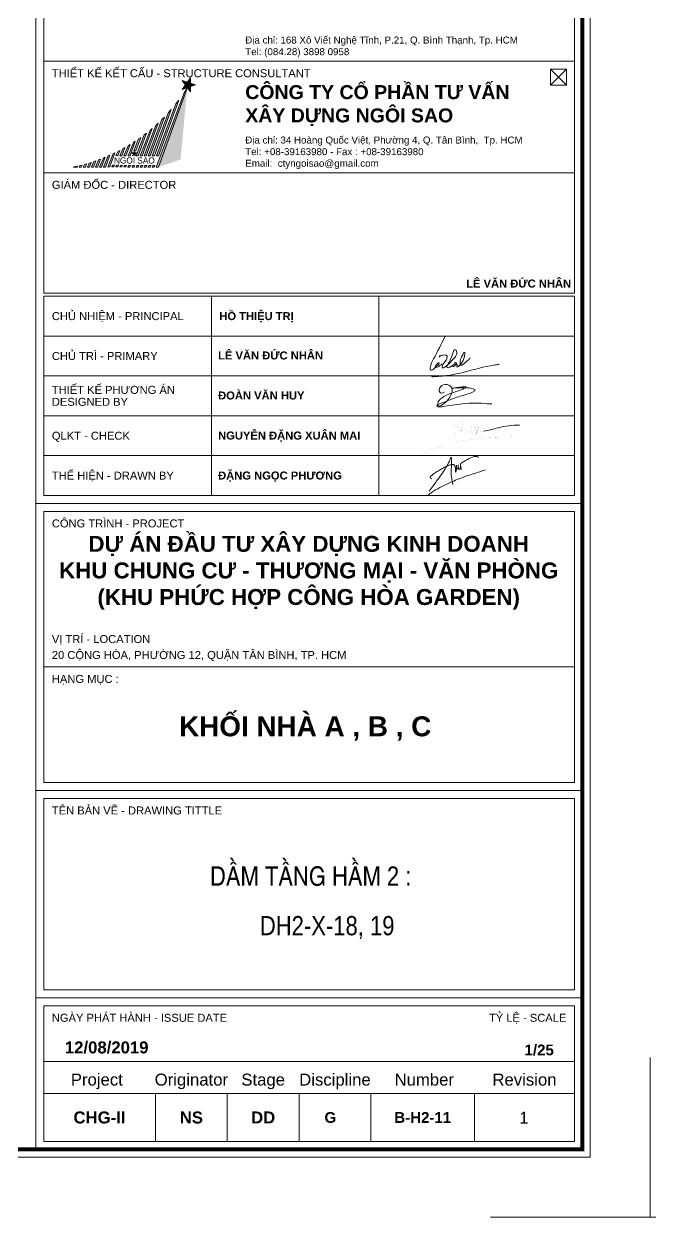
# Model space of a CAD drawing. Header units: millimetres. Extents: x 3014920 to 3563667, y -1638653 to -1356471.
# Drawn here: x 3254358 to 3258429, y -1601326 to -1593567 of the extents above; entities that cross this region are included whole.
import ezdxf
from ezdxf.enums import TextEntityAlignment as Align
from ezdxf.xclip import XClip

# ---------------------------------------------------------------- set-up
doc = ezdxf.new("R2010")
doc.units = ezdxf.units.MM
doc.header["$MEASUREMENT"] = 0
doc.header["$XCLIPFRAME"] = 0
doc.header["$PDMODE"] = 2
doc.linetypes.add('CENTER', pattern=[2, 1.25, -0.25, 0.25, -0.25])
doc.linetypes.add('HIDDEN', pattern=[0.375, 0.25, -0.125])
doc.layers.get('0').update_dxf_attribs({"lineweight": 9})
doc.layers.get('Defpoints').update_dxf_attribs({"color": 10, "lineweight": 0})
doc.layers.add('CHG_XX_Khung ten$0$A1 BORDER$0$DGIONG', color=7, linetype='Continuous', lineweight=13, true_color=0x29ffff)
doc.layers.add('CHG_XX_Khung ten$0$A1 BORDER$0$STICK', color=7, linetype='Continuous', lineweight=9, true_color=0xe60000)
for name, color, linetype, lineweight in [('CHG_XX_Khung ten$0$TEXT', 7, 'Continuous', 15), ('CHUNHO', 7, 'CENTER', 13), ('CHUTO', 51, 'Continuous', 15), ('CTHEP', 50, 'Continuous', 50), ('DBAO', 90, 'Continuous', 13), ('KTH', 154, 'Continuous', 9), ('Net khuat', 8, 'HIDDEN', 13)]:
    doc.layers.add(name, color=color, linetype=linetype, lineweight=lineweight)
doc.styles.add('ArialB', font='arialbd.ttf')
doc.styles.add('CHG_XX_Khung ten$0$A1 BORDER$0$ARIAL', font='arial.ttf')
doc.styles.add('CHG_XX_Khung ten$0$A1 BORDER$0$Arial - Bold', font='arialbd.ttf', dxfattribs={"height": 2.5})
doc.styles.add('CHG_XX_Khung ten$0$A1 BORDER$0$Star-AvoBold', font='VAVOB_0.TTF')
doc.styles.add('CHG_XX_Khung ten$0$arial', font='arial.ttf')
doc.styles.add('CHG_XX_Khung ten$0$Arial - Bold', font='arialbd.ttf')
doc.styles.add('CHG_XX_Khung ten$0$title block pccc$0$ARIAL', font='arial.ttf')
doc.styles.add('CHG_XX_Khung ten$0$title block pccc$0$Arial - Bold', font='arialbd.ttf', dxfattribs={"height": 2.5})
doc.styles.add('Star-HelCon', font='VHELVCN_0.TTF')
doc.styles.add('TTP-HelCon', font='VHELVCN_0.TTF')
doc.dimstyles.new('TTP-25', dxfattribs={"dimscale": 25, "dimtxt": 2.5, "dimasz": 1, "dimexe": 1, "dimexo": 1, "dimgap": 0.09, "dimtad": 0, "dimdec": 4, "dimrnd": 1, "dimzin": 9, "dimdsep": 46, "dimtxsty": 'TTP-HelCon', "dimblk": 'ARCHTICK', "dimcen": 0.09, "dimdle": 1.5, "dimclrd": 256, "dimclre": 256, "dimclrt": 7, "dimadec": 0, "dimazin": 0, "dimtfac": 1, "dimtdec": 4, "dimtmove": 0, "dimatfit": 3, "dimldrblk": 'ARCHTICK', "dimfxl": 1, "dimtvp": 1, "dimtolj": 1, "dimtzin": 0, "dimarcsym": 0})

# ---------------------------------------------------------------- blocks, each defined once
blk = doc.blocks.new('_ArchTick')
at = {"color": 0, "linetype": 'ByBlock', "const_width": 0.15}
blk.add_lwpolyline([(-0.5, -0.5), (0.5, 0.5)], dxfattribs=at)
blk = doc.blocks.new('*D1895')
at = {"layer": 'Defpoints', "color": 0, "transparency": 16777216}
for p in [(68896.2, -5053.9), (71946.5, -5053.9), (71946.5, -5229.7)]:
    blk.add_point(p, dxfattribs=at)
at = {"layer": 'KTH', "lineweight": -2, "transparency": 16777216}
for p, q in [((68896.2, -5078.9), (68896.2, -5254.7)), ((71946.5, -5078.9), (71946.5, -5254.7)), ((68858.7, -5229.7), (71984, -5229.7))]:
    blk.add_line(p, q, dxfattribs=at)
at = {"layer": 'KTH', "lineweight": -2, "transparency": 16777216, "xscale": 25, "yscale": 25, "zscale": 25, "rotation": 180}
blk.add_blockref('_ArchTick', (68896.2, -5229.7), dxfattribs=at)
at = {"layer": 'KTH', "lineweight": -2, "transparency": 16777216, "xscale": 25, "yscale": 25, "zscale": 25}
blk.add_blockref('_ArchTick', (71946.5, -5229.7), dxfattribs=at)
at = {"layer": 'KTH', "color": 7, "transparency": 16777216, "insert": (70421.4, -5159.8), "char_height": 62.5, "attachment_point": 5, "style": 'TTP-HelCon'}
blk.add_mtext('\\A1;4Þ14a300-3', dxfattribs=at)
blk = doc.blocks.new('*D1897')
at = {"layer": 'Defpoints', "color": 0, "transparency": 16777216}
for p in [(67896.2, -3920.2), (67896.2, -4194.2), (72946.5, -4194.2)]:
    blk.add_point(p, dxfattribs=at)
at = {"layer": 'KTH', "lineweight": -2, "transparency": 16777216}
for p, q in [((72984, -3920.2), (67858.7, -3920.2)), ((67896.2, -4169.2), (67896.2, -3895.2)), ((72946.5, -4169.2), (72946.5, -3895.2))]:
    blk.add_line(p, q, dxfattribs=at)
at = {"layer": 'KTH', "lineweight": -2, "transparency": 16777216, "xscale": 25, "yscale": 25, "zscale": 25, "rotation": 180}
blk.add_blockref('_ArchTick', (67896.2, -3920.2), dxfattribs=at)
at = {"layer": 'KTH', "lineweight": -2, "transparency": 16777216, "xscale": 25, "yscale": 25, "zscale": 25}
blk.add_blockref('_ArchTick', (72946.5, -3920.2), dxfattribs=at)
at = {"layer": 'KTH', "color": 7, "transparency": 16777216, "insert": (70421.4, -3856.3), "char_height": 62.5, "attachment_point": 5, "style": 'TTP-HelCon'}
blk.add_mtext('\\A1;5050', dxfattribs=at)
blk = doc.blocks.new('*D1899')
at = {"layer": 'Defpoints', "color": 0, "transparency": 16777216}
for p in [(68896.2, -6094.2), (71946.5, -6094.2), (71946.5, -6319.2)]:
    blk.add_point(p, dxfattribs=at)
at = {"layer": 'KTH', "lineweight": -2, "transparency": 16777216}
for p, q in [((68896.2, -6119.2), (68896.2, -6344.2)), ((71946.5, -6119.2), (71946.5, -6344.2)), ((68858.7, -6319.2), (71984, -6319.2))]:
    blk.add_line(p, q, dxfattribs=at)
at = {"layer": 'KTH', "lineweight": -2, "transparency": 16777216, "xscale": 25, "yscale": 25, "zscale": 25, "rotation": 180}
blk.add_blockref('_ArchTick', (68896.2, -6319.2), dxfattribs=at)
at = {"layer": 'KTH', "lineweight": -2, "transparency": 16777216, "xscale": 25, "yscale": 25, "zscale": 25}
blk.add_blockref('_ArchTick', (71946.5, -6319.2), dxfattribs=at)
at = {"layer": 'KTH', "color": 7, "transparency": 16777216, "insert": (70421.4, -6255.3), "char_height": 62.5, "attachment_point": 5, "style": 'TTP-HelCon'}
blk.add_mtext('\\A1;3050', dxfattribs=at)
blk = doc.blocks.new('*D1905')
at = {"layer": 'Defpoints', "color": 0, "transparency": 16777216}
for p in [(67846.2, -6094.2), (74346.6, -6094.2), (67846.2, -6519.1)]:
    blk.add_point(p, dxfattribs=at)
at = {"layer": 'KTH', "lineweight": -2, "transparency": 16777216}
for p, q in [((67846.2, -6119.2), (67846.2, -6544.1)), ((74346.6, -6119.2), (74346.6, -6544.1)), ((74384.1, -6519.1), (67808.7, -6519.1))]:
    blk.add_line(p, q, dxfattribs=at)
at = {"layer": 'KTH', "lineweight": -2, "transparency": 16777216, "xscale": 25, "yscale": 25, "zscale": 25, "rotation": 180}
blk.add_blockref('_ArchTick', (67846.2, -6519.1), dxfattribs=at)
at = {"layer": 'KTH', "lineweight": -2, "transparency": 16777216, "xscale": 25, "yscale": 25, "zscale": 25}
blk.add_blockref('_ArchTick', (74346.6, -6519.1), dxfattribs=at)
at = {"layer": 'KTH', "color": 7, "transparency": 16777216, "insert": (71096.4, -6455.3), "char_height": 62.5, "attachment_point": 5, "style": 'TTP-HelCon'}
blk.add_mtext('\\A1;6500', dxfattribs=at)
blk = doc.blocks.new('*D2115')
at = {"layer": 'Defpoints', "color": 0, "transparency": 16777216}
for p in [(67846.2, -5991.8), (55595.2, -6094.2), (67846.2, -6519.1)]:
    blk.add_point(p, dxfattribs=at)
at = {"layer": 'KTH', "lineweight": -2, "transparency": 16777216}
for p, q in [((67846.2, -6016.8), (67846.2, -6544.1)), ((55595.2, -6119.2), (55595.2, -6544.1)), ((55557.7, -6519.1), (67883.7, -6519.1))]:
    blk.add_line(p, q, dxfattribs=at)
at = {"layer": 'KTH', "lineweight": -2, "transparency": 16777216, "xscale": 25, "yscale": 25, "zscale": 25, "rotation": 180}
blk.add_blockref('_ArchTick', (55595.2, -6519.1), dxfattribs=at)
at = {"layer": 'KTH', "lineweight": -2, "transparency": 16777216, "xscale": 25, "yscale": 25, "zscale": 25}
blk.add_blockref('_ArchTick', (67846.2, -6519.1), dxfattribs=at)
at = {"layer": 'KTH', "color": 7, "transparency": 16777216, "insert": (61720.7, -6455.3), "char_height": 62.5, "attachment_point": 5, "style": 'TTP-HelCon'}
blk.add_mtext('\\A1;10450', dxfattribs=at)
blk = doc.blocks.new('CHG_XX_Khung ten')
at = {"layer": 'CHG_XX_Khung ten$0$A1 BORDER$0$DGIONG'}
h = blk.add_hatch(color=256, dxfattribs=at)
h.paths.add_polyline_path([(724.94, 283.19), (724.15, 281.97), (717.19, 263.38), (717.7, 263.38)])
h.paths.add_polyline_path([(722.81, 280.17), (722.1, 279.22), (717.21, 266.21), (717.72, 266.21)], flags=17)
h.paths.add_polyline_path([(720.93, 277.8), (720.27, 277.04), (716.19, 266.22), (716.7, 266.22)])
h.paths.add_polyline_path([(719.23, 275.93), (718.6, 275.29), (715.18, 266.22), (715.69, 266.22)])
h.paths.add_polyline_path([(717.65, 274.38), (717.03, 273.81), (714.16, 266.22), (714.67, 266.22)])
h.paths.add_polyline_path([(716.14, 273.03), (715.61, 272.59), (713.15, 266.22), (713.66, 266.22)])
h.paths.add_polyline_path([(714.69, 271.86), (714.17, 271.45), (712.13, 266.23), (712.64, 266.23)])
h.paths.add_polyline_path([(713.29, 270.81), (712.76, 270.43), (711.57, 267.46), (712.07, 267.47)])
h.paths.add_polyline_path([(710.1, 266.23), (710.61, 266.24), (711.93, 269.87), (711.48, 269.56)])
h.paths.add_polyline_path([(710.61, 269.02), (710.13, 268.73), (709.08, 266.24), (709.59, 266.24)])
h.paths.add_polyline_path([(709.31, 268.26), (708.82, 267.97), (708.07, 266.24), (708.58, 266.24)])
h.paths.add_polyline_path([(708.04, 267.56), (707.54, 267.3), (707.05, 266.25), (707.56, 266.25)])
h.paths.add_polyline_path([(716.84, 263.8), (716.33, 263.8), (716.18, 263.38), (716.69, 263.38)])
h.paths.add_polyline_path([(715.67, 263.39), (715.82, 263.8), (715.32, 263.8), (715.16, 263.39)])
h.paths.add_polyline_path([(714.15, 263.39), (714.65, 263.39), (714.8, 263.8), (714.3, 263.8)])
h.paths.add_polyline_path([(713.13, 263.39), (713.64, 263.4), (713.79, 263.81), (713.28, 263.81)])
h.paths.add_polyline_path([(712.77, 263.81), (712.27, 263.81), (712.11, 263.39), (712.62, 263.4)])
h.paths.add_polyline_path([(711.25, 263.81), (711.1, 263.4), (711.61, 263.4), (711.76, 263.81)])
h.paths.add_polyline_path([(710.59, 263.4), (710.74, 263.82), (710.24, 263.82), (710.08, 263.4)])
h.paths.add_polyline_path([(709.73, 263.82), (709.22, 263.82), (709.07, 263.41), (709.57, 263.41)])
h.paths.add_polyline_path([(708.71, 263.82), (708.21, 263.82), (708.05, 263.41), (708.56, 263.41)])
h.paths.add_polyline_path([(707.54, 263.41), (707.69, 263.83), (707.19, 263.83), (707.03, 263.41)])
h.paths.add_polyline_path([(706.68, 263.83), (706.17, 263.83), (706.02, 263.42), (706.53, 263.42)])
h.paths.add_polyline_path([(705, 263.42), (705.51, 263.42), (706.79, 266.93), (706.4, 266.74)])
h.paths.add_polyline_path([(703.97, 263.37), (704.48, 263.37), (705.57, 266.36), (705.14, 266.17)])
h.paths.add_polyline_path([(704.36, 265.84), (703.91, 265.65), (702.96, 263.38), (703.46, 263.38)])
h.paths.add_polyline_path([(703.17, 265.37), (702.69, 265.19), (701.94, 263.38), (702.45, 263.38)])
h.paths.add_polyline_path([(702, 264.94), (701.5, 264.77), (700.92, 263.38), (701.43, 263.38)])
h.paths.add_polyline_path([(700.84, 264.56), (700.33, 264.4), (699.91, 263.39), (700.42, 263.39)])
h.paths.add_polyline_path([(699.7, 264.21), (699.18, 264.06), (698.89, 263.39), (699.4, 263.39)])
h.paths.add_polyline_path([(698.57, 263.9), (698.04, 263.77), (697.87, 263.38), (698.38, 263.39)])
h.paths.add_polyline_path([(697.37, 263.39), (697.45, 263.63), (696.91, 263.51), (696.35, 263.38)])
blk.add_hatch(color=256, dxfattribs=at).paths.add_polyline_path([(724.92, 283.21), (717.68, 263.38), (723.28, 265.27)])
at = {"layer": 'CHG_XX_Khung ten$0$A1 BORDER$0$STICK'}
for points in [[(723.71, 282.88), (725.74, 285.75), (725.8, 282.26), (723.67, 285.06), (727.02, 284.03)], [(725.76, 284.41), (724.96, 284.66), (724.49, 283.98), (724.99, 283.32), (725.77, 283.6)], [(711.25, 266.22), (711.64, 267.39), (712.01, 266.22), (711.02, 266.95), (712.24, 266.93)], [(711.87, 266.67), (711.78, 266.94), (711.49, 266.94), (711.4, 266.67), (711.63, 266.5)]]:
    blk.add_hatch(color=256, dxfattribs=at).paths.add_polyline_path(points)
for p, q in [((687, 577), (687, 17)), ((816, 283.93), (820, 287.93)), ((820, 283.93), (816, 287.93)), ((687, 179), (824, 179)), ((687, 107), (824, 107)), ((687, 55), (824, 55))]:
    blk.add_line(p, q)
at = {"color": 9, "linetype": 'Continuous'}
for p, q in [((731, 231), (731, 181)), ((773, 231), (773, 181))]:
    blk.add_line(p, q, dxfattribs=at)
at = {"linetype": 'Continuous'}
for p, q in [((689, 39), (822, 39)), ((716.98, 31), (716.98, 19)), ((734.98, 31), (734.98, 19)), ((752.98, 31), (752.98, 19)), ((770.98, 31), (770.98, 19)), ((797, 31), (797, 19))]:
    blk.add_line(p, q, dxfattribs=at)
for points in [[(15, 579), (826, 579), (826, 15), (15, 15)], [(816, 283.93), (820, 283.93), (820, 287.93), (816, 287.93)]]:
    blk.add_lwpolyline(points, close=True)
at = {"color": 4, "linetype": 'Continuous', "const_width": 1}
blk.add_lwpolyline([(17, 577), (824, 577), (824, 17), (17, 17)], close=True, dxfattribs=at)
at = {"linetype": 'Continuous'}
for points in [[(689, 317.93), (822, 317.93), (822, 289.93), (689, 289.93)], [(689, 289.93), (822, 289.93), (822, 261.93), (689, 261.93)], [(689, 177), (822, 177), (822, 138), (689, 138)], [(689, 109), (822, 109), (822, 138), (689, 138)], [(689, 105), (822, 105), (822, 57), (689, 57)], [(689, 53), (822, 53), (822, 31), (689, 31)], [(822, 19), (689, 19), (689, 31), (822, 31)]]:
    blk.add_lwpolyline(points, close=True, dxfattribs=at)
at = {"color": 9, "linetype": 'Continuous'}
for points in [[(689, 261.93), (822, 261.93), (822, 231.73), (689, 231.73)], [(822, 221), (689, 221), (689, 231), (822, 231)], [(822, 211), (689, 211), (689, 221), (822, 221)], [(822, 201), (689, 201), (689, 211), (822, 211)], [(822, 191), (689, 191), (689, 201), (822, 201)], [(822, 181), (689, 181), (689, 191), (822, 191)]]:
    blk.add_lwpolyline(points, close=True, dxfattribs=at)
blk.add_lwpolyline([(822, 211), (689, 211), (822, 211)], dxfattribs=at)
at = {"color": 1}
for points in [[(785.63, 182.08), (787.56, 184.76), (789.61, 187.7), (790.35, 188.98), (790.79, 189.92), (791.06, 190.59), (791.21, 189.09), (791.18, 188.31), (791.14, 187.75), (791.09, 186.47), (791.21, 185.58), (791.42, 184.31), (791.51, 183.99), (791.51, 183.74)], [(786.29, 185.19), (785.86, 185.61), (786.06, 185.86), (787.11, 186.7), (788.17, 187.35), (789.1, 187.9), (790.12, 188.41), (790.69, 188.61), (791.04, 188.74), (791.47, 188.79), (791.73, 188.72), (791.92, 188.61), (792.08, 188.33), (792.16, 188.06), (792.21, 187.84), (792.21, 187.27), (792.2, 187.05), (792.23, 186.85), (792.39, 187.1), (792.48, 187.84), (792.46, 188.12), (792.44, 188.61), (792.46, 188.03), (792.53, 187.67), (792.73, 187.74), (792.86, 187.87), (792.9, 188.09), (792.9, 188.28), (792.87, 188.7), (792.91, 188.19), (792.93, 187.79), (792.94, 187.69), (793.11, 187.61), (793.31, 187.73), (793.45, 187.93), (793.48, 188.22), (793.48, 188.64), (793.48, 189.05), (793.48, 188.49), (793.56, 187.84), (793.63, 187.45), (793.48, 188.6), (793.51, 188.92), (794.2, 189.45), (794.72, 189.76), (795.44, 190.17), (796.2, 190.5), (796.65, 190.69), (797.26, 190.79), (797.77, 190.74), (797.95, 190.55)], [(785.43, 181.21), (786.17, 181.73), (788.31, 183), (790.34, 184), (791.77, 184.64), (795.08, 185.91), (796.87, 186.5), (799.7, 187.42)]]:
    blk.add_spline(points, degree=3, dxfattribs=at)
at = {"layer": 'CHG_XX_Khung ten$0$A1 BORDER$0$DGIONG'}
for points in [[(724.94, 283.19), (717.7, 263.38), (717.19, 263.38), (724.15, 281.97), (724.94, 283.19)], [(722.81, 280.17), (717.72, 266.21), (717.21, 266.21), (722.1, 279.22), (722.81, 280.17)], [(719.23, 275.93), (715.69, 266.22), (715.18, 266.22), (718.6, 275.29), (719.23, 275.93)], [(720.93, 277.8), (716.7, 266.22), (716.19, 266.22), (720.27, 277.04), (720.93, 277.8)], [(716.14, 273.03), (713.66, 266.22), (713.15, 266.22), (715.61, 272.59), (716.14, 273.03)], [(717.65, 274.38), (714.67, 266.22), (714.16, 266.22), (717.03, 273.81), (717.65, 274.38)], [(711.93, 269.87), (710.61, 266.24), (710.1, 266.23), (711.48, 269.56), (711.93, 269.87)], [(713.29, 270.81), (712.07, 267.47), (711.57, 267.46), (712.76, 270.43), (713.29, 270.81)], [(714.69, 271.86), (712.64, 266.23), (712.13, 266.23), (714.17, 271.45), (714.69, 271.86)], [(706.79, 266.93), (705.51, 263.42), (705, 263.42), (706.4, 266.74), (706.79, 266.93)], [(708.04, 267.56), (707.56, 266.25), (707.05, 266.25), (707.54, 267.3), (708.04, 267.56)], [(709.31, 268.26), (708.58, 266.24), (708.07, 266.24), (708.82, 267.97), (709.31, 268.26)], [(710.61, 269.02), (709.59, 266.24), (709.08, 266.24), (710.13, 268.73), (710.61, 269.02)], [(697.45, 263.63), (697.37, 263.39), (696.35, 263.38), (696.91, 263.51), (697.45, 263.63)], [(698.57, 263.9), (698.38, 263.39), (697.87, 263.38), (698.04, 263.77), (698.57, 263.9)], [(699.7, 264.21), (699.4, 263.39), (698.89, 263.39), (699.18, 264.06), (699.7, 264.21)], [(700.84, 264.56), (700.42, 263.39), (699.91, 263.39), (700.33, 264.4), (700.84, 264.56)], [(702, 264.94), (701.43, 263.38), (700.92, 263.38), (701.5, 264.77), (702, 264.94)], [(703.17, 265.37), (702.45, 263.38), (701.94, 263.38), (702.69, 265.19), (703.17, 265.37)], [(704.36, 265.84), (703.46, 263.38), (702.96, 263.38), (703.91, 265.65), (704.36, 265.84)], [(705.57, 266.36), (704.48, 263.37), (703.97, 263.37), (705.14, 266.17), (705.57, 266.36)]]:
    blk.add_lwpolyline(points, dxfattribs=at)
for points in [[(706.53, 263.42), (706.68, 263.83), (706.17, 263.83), (706.02, 263.42)], [(707.54, 263.41), (707.69, 263.83), (707.19, 263.83), (707.03, 263.41)], [(708.56, 263.41), (708.71, 263.82), (708.21, 263.82), (708.05, 263.41)], [(709.57, 263.41), (709.73, 263.82), (709.22, 263.82), (709.07, 263.41)], [(710.59, 263.4), (710.74, 263.82), (710.24, 263.82), (710.08, 263.4)], [(711.61, 263.4), (711.76, 263.81), (711.25, 263.81), (711.1, 263.4)], [(712.62, 263.4), (712.77, 263.81), (712.27, 263.81), (712.11, 263.39)], [(713.64, 263.4), (713.79, 263.81), (713.28, 263.81), (713.13, 263.39)], [(714.65, 263.39), (714.8, 263.8), (714.3, 263.8), (714.15, 263.39)], [(715.67, 263.39), (715.82, 263.8), (715.32, 263.8), (715.16, 263.39)], [(716.69, 263.38), (716.84, 263.8), (716.33, 263.8), (716.18, 263.38)]]:
    blk.add_lwpolyline(points, close=True, dxfattribs=at)
at = {"layer": 'CHG_XX_Khung ten$0$A1 BORDER$0$STICK'}
for p, q in [((723.67, 285.06), (727.02, 284.03)), ((725.8, 282.26), (723.67, 285.06)), ((723.71, 282.88), (725.74, 285.75)), ((725.74, 285.75), (725.8, 282.26)), ((727.02, 284.03), (723.71, 282.88)), ((711.02, 266.95), (712.24, 266.93)), ((712.01, 266.22), (711.02, 266.95)), ((712.24, 266.93), (711.25, 266.22)), ((711.64, 267.39), (712.01, 266.22))]:
    blk.add_line(p, q, dxfattribs=at)
at = {"layer": 'CHG_XX_Khung ten$0$TEXT', "color": 1}
blk.add_lwpolyline([(801.29, 204.04, -0.124137), (800.16, 204.02, 0.028888), (797.25, 204.19, 0.026156), (793.98, 204.04, 0.007061), (788.86, 203.28, -0.091769), (787.85, 203.27, -0.25841), (787.51, 203.62, -0.039719), (788.28, 204, -0.004242), (791.23, 205.18, -0.019244), (794.8, 206.31, 0.094204), (797.02, 207.28, 0.504882), (796.98, 207.63, 0.07616), (796.3, 207.87, 0.041135), (794.97, 208.03, 0.034641), (791.34, 207.9, 0.01407), (792.8, 208.12, 0.003668), (794.71, 208.36, -0.800617), (794.79, 208.18, -0.093248), (793.21, 207.32, 0.020479), (791.05, 206.59, 0.096842), (788.38, 205.18, 0.259163), (787.77, 203.63, 0.564182), (788.17, 203.39, 0.087383), (789.69, 204.36, 0.156422), (791.35, 207.23, 0.228987), (790.91, 208.45, 0.272068), (789.19, 208.76, 0.293527), (788.08, 207.43, 0.171419), (788.25, 206.94, 0.281707), (788.69, 206.7, 0.217513), (789.34, 206.92)], format="xyb", dxfattribs=at)
at = {"layer": 'CHG_XX_Khung ten$0$TEXT', "color": 1, "const_width": 0.0121}
for points in [[(791.6, 198.34, 0.143835), (794.1, 199.89, -0.075685), (793.5, 197.02, -0.172299), (794.95, 199.92, -0.299798), (795.6, 198.96, -0.170508), (795.36, 197.75, 0.168316), (795.11, 197.03)], [(791.95, 196.04, -0.054469), (792.33, 197.1, 0.103257), (792.78, 199.38)], [(797.47, 197.92, 0.401177), (797.3, 198.32, 0.483935), (795.9, 197.43, 0.196997), (796.02, 196.61, 0.296639), (796.38, 196.53, 0.183057), (797.12, 197.39)], [(797.48, 198.09, 0.142769), (797.07, 197.1, 0.220826), (797.29, 196.56, 0.106687), (798.07, 198.16, 0.181562), (797.64, 197.4, -0.039872), (797.25, 196.09, -0.060225), (798.09, 197.69, 0.017174), (797.52, 196.45, -0.149286), (799.3, 197.16)], [(806.31, 195.73, -0.026807), (805.12, 195.66, 0.027369), (800.25, 195.52, 0.022423), (795.26, 194.89, 0.038275), (791.04, 194.04, 0.053272), (785.95, 192.37, 0.118692), (783.44, 190.96)]]:
    blk.add_lwpolyline(points, format="xyb", dxfattribs=at)
at = {"layer": 'CHG_XX_Khung ten$0$TEXT', "color": 1}
for centre, radius, start, end in [((793.37, 230.45), 33.81, 280.1185, 286.3373), ((808.51, 174.85), 23.83, 90.5448, 103.6788)]:
    blk.add_arc(centre, radius, start, end, dxfattribs=at)
for points in [[(789.62, 220.97), (786.72, 215.31), (785.87, 213.03), (785.94, 212.46), (786.42, 212.53), (787.18, 213.24), (787.77, 213.73), (788.12, 214.16), (788.07, 214.29), (787.94, 214.27), (787.28, 213.56), (787.2, 213.33), (787.26, 213.21), (787.44, 213.16), (787.7, 213.23), (788.87, 214.02)], [(788.4, 215.73), (788.18, 215.82), (788.21, 216), (788.32, 216.07), (788.7, 216.16), (789.23, 216.24), (789.76, 216.24), (790.01, 216.08), (790.1, 215.79), (790.05, 215.41), (788.96, 213.65), (788.88, 213.4), (788.88, 213.13), (789, 213.02), (789.17, 213.01), (789.51, 213.17), (790.77, 214.27), (791.67, 215.27), (792.3, 216.07), (792.5, 216.66), (792.49, 217.11), (792.33, 217.45), (792.13, 217.58), (791.94, 217.52), (791.73, 217.16), (790.12, 213.5), (790.04, 213.21), (790.14, 213.12), (791.53, 213.7), (792.32, 214.06), (792.42, 214.24), (792.36, 214.39), (792.17, 214.35), (791.86, 214.12), (791.68, 213.82), (791.57, 213.47), (791.67, 213.35), (791.96, 213.42), (792.51, 213.89), (792.61, 213.78), (792.55, 213.52), (792.61, 213.3), (792.77, 213.25), (793.05, 213.46), (794.1, 214.86), (794.42, 215.85), (794.57, 216.45), (794.53, 216.83), (794.42, 216.89), (794.27, 216.8), (794.14, 216.57), (793.62, 215.47), (793.41, 214.74), (793.36, 214.18), (793.41, 213.82), (793.56, 213.67), (793.77, 213.71), (794.19, 213.99), (795.35, 214.98), (795.89, 215.51)], [(786.22, 211.12), (786.28, 210.87), (786.71, 210.78), (801.78, 213.69), (803.18, 213.88)]]:
    blk.add_spline(points, degree=3, dxfattribs=at)
at = {"layer": 'Defpoints', "color": 1, "ltscale": 2}
for points in [[(40.06, 0), (0, 0), (0, 40)], [(800.94, 0), (841, 0), (841, 40)]]:
    blk.add_lwpolyline(points, dxfattribs=at)
for s, height, style, p in [('THIẾT KẾ KẾT CẤU - STRUCTURE CONSULTANT', 2, 'CHG_XX_Khung ten$0$A1 BORDER$0$ARIAL', (691, 286.93)), ('GIÁM ĐỐC - DIRECTOR', 2, 'CHG_XX_Khung ten$0$title block pccc$0$ARIAL', (691, 258.93)), ('CHỦ NHIỆM - PRINCIPAL', 2, 'CHG_XX_Khung ten$0$title block pccc$0$ARIAL', (691, 226)), ('HỒ THIỆU TRỊ', 2, 'CHG_XX_Khung ten$0$title block pccc$0$Arial - Bold', (733, 226)), ('CHỦ TRÌ - PRIMARY', 2, 'CHG_XX_Khung ten$0$title block pccc$0$ARIAL', (691, 216)), ('LÊ VĂN ĐỨC NHÂN', 2.0073, 'CHG_XX_Khung ten$0$Arial - Bold', (732.68, 216.13)), ('THIẾT KẾ PHƯƠNG ÁN', 2, 'CHG_XX_Khung ten$0$title block pccc$0$ARIAL', (691, 207.5)), ('ĐOÀN VĂN HUY', 2.0073, 'CHG_XX_Khung ten$0$Arial - Bold', (732.68, 206.09)), ('DESIGNED BY', 2, 'CHG_XX_Khung ten$0$title block pccc$0$ARIAL', (691, 204.5)), ('NGUYỄN ĐẶNG XUÂN MAI', 2.0073, 'CHG_XX_Khung ten$0$Arial - Bold', (732.68, 196.05)), ('QLKT - CHECK', 2, 'CHG_XX_Khung ten$0$title block pccc$0$ARIAL', (691, 196)), ('THỂ HIỆN - DRAWN BY', 2, 'CHG_XX_Khung ten$0$title block pccc$0$ARIAL', (691, 186)), ('ĐẶNG NGỌC PHƯƠNG', 2.0073, 'CHG_XX_Khung ten$0$Arial - Bold', (732.68, 186.02)), ('CÔNG TRÌNH - PROJECT', 2, 'CHG_XX_Khung ten$0$A1 BORDER$0$ARIAL', (691, 174)), ('VỊ TRÍ - LOCATION', 2, 'CHG_XX_Khung ten$0$A1 BORDER$0$ARIAL', (691, 145)), ('20 CỘNG HÒA, PHƯỜNG 12, QUẬN TÂN BÌNH, TP. HCM', 2, 'CHG_XX_Khung ten$0$A1 BORDER$0$ARIAL', (691, 141)), ('HẠNG MỤC :', 2, 'CHG_XX_Khung ten$0$A1 BORDER$0$ARIAL', (691, 135)), ('TÊN BẢN VẼ - DRAWING TITTLE', 2, 'CHG_XX_Khung ten$0$A1 BORDER$0$ARIAL', (691, 102)), ('NGÀY PHÁT HÀNH - ISSUE DATE', 2, 'CHG_XX_Khung ten$0$A1 BORDER$0$ARIAL', (691, 50))]:
    blk.add_text(s, height=height, dxfattribs=dict(style=style)).set_placement(p, align=Align.MIDDLE_LEFT)
for s, height, style, p in [('LÊ VĂN ĐỨC NHÂN', 2.0073, 'CHG_XX_Khung ten$0$Arial - Bold', (821.19, 234.17)), ('TỶ LỆ - SCALE', 2, 'CHG_XX_Khung ten$0$A1 BORDER$0$ARIAL', (820, 50))]:
    blk.add_text(s, height=height, dxfattribs=dict(style=style)).set_placement(p, align=Align.MIDDLE_RIGHT)
for s, style, p in [('12/08/2019', 'CHG_XX_Khung ten$0$A1 BORDER$0$Arial - Bold', (704.75, 42.57)), ('Project', 'CHG_XX_Khung ten$0$A1 BORDER$0$ARIAL', (702.28, 34.5)), ('Originator', 'CHG_XX_Khung ten$0$A1 BORDER$0$ARIAL', (725.98, 34.5)), ('Stage', 'CHG_XX_Khung ten$0$A1 BORDER$0$ARIAL', (743.98, 34.5)), ('Discipline', 'CHG_XX_Khung ten$0$A1 BORDER$0$ARIAL', (761.98, 34.5)), ('Number', 'CHG_XX_Khung ten$0$A1 BORDER$0$ARIAL', (784.37, 34.5)), ('Revision', 'CHG_XX_Khung ten$0$A1 BORDER$0$ARIAL', (809.5, 34.5)), ('CHG-II', 'CHG_XX_Khung ten$0$A1 BORDER$0$Arial - Bold', (702.94, 25)), ('NS', 'CHG_XX_Khung ten$0$A1 BORDER$0$Arial - Bold', (725.98, 25)), ('DD', 'CHG_XX_Khung ten$0$A1 BORDER$0$Arial - Bold', (743.98, 25)), ('1', 'CHG_XX_Khung ten$0$arial', (809.36, 24.93))]:
    blk.add_text(s, height=3, dxfattribs=dict(style=style)).set_placement(p, align=Align.MIDDLE_CENTER)
at = {"ltscale": 10}
for s, insert, char_height, width, attachment_point, style in [('\\pt8.75;Địa chỉ: 168 Xô Viết Nghệ Tĩnh, P.21, Q. Bình Thạnh, Tp. HCM \\P\\ptz;Tel: (084.28) 3898 0958', (739.49, 290.93), 1.75, 83.001, 7, 'CHG_XX_Khung ten$0$A1 BORDER$0$ARIAL'), ('CÔNG TY CỔ PHẦN TƯ VẤN \\PXÂY DỰNG NGÔI SAO', (739.49, 283.93), 3.5, 76.248, 1, 'CHG_XX_Khung ten$0$A1 BORDER$0$Arial - Bold'), ('Địa chỉ: 34 Hoàng Quốc Việt, Phường 4, Q. Tân Bình,  Tp. HCM\\PTel: +08-39163980 - Fax : +08-39163980 \\PEmail:  ctyngoisao@gmail.com', (739.49, 262.93), 1.75, 83.001, 7, 'CHG_XX_Khung ten$0$A1 BORDER$0$ARIAL')]:
    blk.add_mtext(s, dxfattribs=dict(at, insert=insert, char_height=char_height, width=width, attachment_point=attachment_point, style=style))
at = {"attachment_point": 2, "style": 'CHG_XX_Khung ten$0$A1 BORDER$0$Arial - Bold'}
for s, insert, char_height, width in [('DỰ ÁN ĐẦU TƯ XÂY DỰNG KINH DOANH\\PKHU CHUNG CƯ - THƯƠNG MẠI - VĂN PHÒNG\\P(KHU PHỨC HỢP CÔNG HÒA GARDEN)', (755.4, 170.88), 4, 159.8745), ('KHỐI NHÀ A , B , C', (754.52, 125.61), 5, 104.1229)]:
    blk.add_mtext(s, dxfattribs=dict(at, insert=insert, char_height=char_height, width=width))
at = {"layer": 'CHG_XX_Khung ten$0$A1 BORDER$0$STICK', "style": 'CHG_XX_Khung ten$0$A1 BORDER$0$Star-AvoBold', "width": 1}
blk.add_text('NGOI SAO', height=1.547, dxfattribs=at).set_placement((706.57, 264.27))
blk = doc.blocks.new('2X-19')
at = {"layer": 'CTHEP'}
blk.add_line((74284.57713, -5009.16585), (53745.54971, -5009.16585), dxfattribs=at)
for points in [[(55076.56114, -4524.16585), (74311.57278, -4524.16585)], [(67896.21515, -4564.16585), (72946.54577, -4564.16585)], [(45716.55231, -5464.16584), (74311.55328, -5464.16584), (74311.55328, -4864.16584)]]:
    blk.add_lwpolyline(points, dxfattribs=at)
at = {"layer": 'DBAO', "linetype": 'Continuous'}
for p, q in [((66796.55036, -4494.16585), (74046.55133, -4494.16585)), ((74346.55328, -5494.16585), (55696.55231, -5494.16585))]:
    blk.add_line(p, q, dxfattribs=at)
at = {"layer": 'Net khuat', "ltscale": 250}
blk.add_line((67146.55231, -5044.15324), (74046.55133, -5044.16394), dxfattribs=at)
at = {"layer": 'KTH'}
for base, p1, p2, picture, middle in [((67896.21515, -3920.16124), (72946.54577, -4194.16585), (67896.21515, -4194.16585), '*D1897', (70421.38046, -3856.32791)), ((67846.21679, -6519.12159), (74346.55133, -6094.16585), (67846.21679, -6094.16585), '*D1905', (71096.38406, -6455.28825)), ((71946.54577, -6319.16585), (68896.21515, -6094.16585), (71946.54577, -6094.16585), '*D1899', (70421.38046, -6255.33251))]:
    dim = blk.add_linear_dim(base=base, p1=p1, p2=p2, dimstyle='TTP-25', override={"dimtmove": 1}, dxfattribs=at)
    dim.commit()
    dim.dimension.update_dxf_attribs({"geometry": picture, "text_midpoint": middle})
dim = blk.add_linear_dim(base=(71946.54577, -5229.67674), p1=(68896.21515, -5053.94724), p2=(71946.54577, -5053.94724), text='4Þ14a300-3', dimstyle='TTP-25', override={"dimtmove": 1}, dxfattribs=at)
dim.commit()
dim.dimension.update_dxf_attribs({"geometry": '*D1895', "text_midpoint": (70421.38046, -5159.76007)})
blk = doc.blocks.new('2X-20')
at = {"layer": 'CTHEP'}
blk.add_line((74284.57713, -4994.16584), (53745.54971, -4994.16585), dxfattribs=at)
for points in [[(55076.56114, -4524.16585), (74311.57278, -4524.16585)], [(55076.56114, -5464.16585), (74311.55328, -5464.16584), (74311.55328, -4864.16584)]]:
    blk.add_lwpolyline(points, dxfattribs=at)
at = {"layer": 'DBAO', "linetype": 'Continuous'}
blk.add_line((74346.55328, -5494.16585), (55696.55231, -5494.16585), dxfattribs=at)
at = {"layer": 'Net khuat', "ltscale": 250}
blk.add_line((53745.54971, -5044.13321), (66196.55231, -5044.1494), dxfattribs=at)
at = {"layer": 'KTH'}
dim = blk.add_linear_dim(base=(67846.21679, -6519.12159), p1=(55595.21679, -6094.16585), p2=(67846.21679, -5991.82511), angle=180, text='10450', dimstyle='TTP-25', override={"dimtmove": 1}, dxfattribs=at)
dim.commit()
dim.dimension.update_dxf_attribs({"geometry": '*D2115', "text_midpoint": (61720.71679, -6455.28825)})

msp = doc.modelspace()

# ---------------------------------------------------------------- block references
at = {"layer": 'DBAO'}
ref = msp.add_blockref('2X-19', (3183858.08545, -1590487.84128), dxfattribs=at)
XClip(ref).set_block_clipping_path([(54567.067466381, -7335.949647899), (69012.2443773071, -3223.5803126011)])
ref = msp.add_blockref('2X-20', (3197480.86533, -1590630.41465), dxfattribs=at)
XClip(ref).set_block_clipping_path([(64853.6313280966, -7250.243229832), (75048.8351853858, -3414.0709966449)])

# ---------------------------------------------------------------- texts
at = {"layer": 'CHUNHO', "style": 'Star-HelCon'}
for s, p in [('DAÀM TAÀNG HAÀM 2 :', (3256222.7504, -1599170.90776)), ('DH2-X-18, 19', (3256329.74987, -1599493.60997))]:
    msp.add_text(s, height=125, dxfattribs=at).set_placement(p, align=Align.CENTER)
at = {"layer": 'CHUTO', "color": 7, "style": 'ArialB'}
msp.add_text('1/25', height=70, dxfattribs=at).set_placement((3257612.55496, -1600274.23201))
for s, p in [('G', (3256350.20034, -1600713.28276)), ('B-H2-11', (3256950.85984, -1600713.28276))]:
    msp.add_text(s, height=70, dxfattribs=at).set_placement(p, align=Align.CENTER)

# ---------------------------------------------------------------- next in the draw order: block references
at = {"color": 5, "xscale": 25.92478421704392, "yscale": 25.92478421704392, "zscale": 25.92478421704392}
msp.add_blockref('CHG_XX_Khung ten', (3236626.06261, -1601326.46106), dxfattribs=at)

# ---------------------------------------------------------------- next in the draw order: block references
msp.add_blockref('CHG_XX_Khung ten', (3258428.80614, -1601326.46106), dxfattribs=at)

doc.saveas('drawing.dxf')
